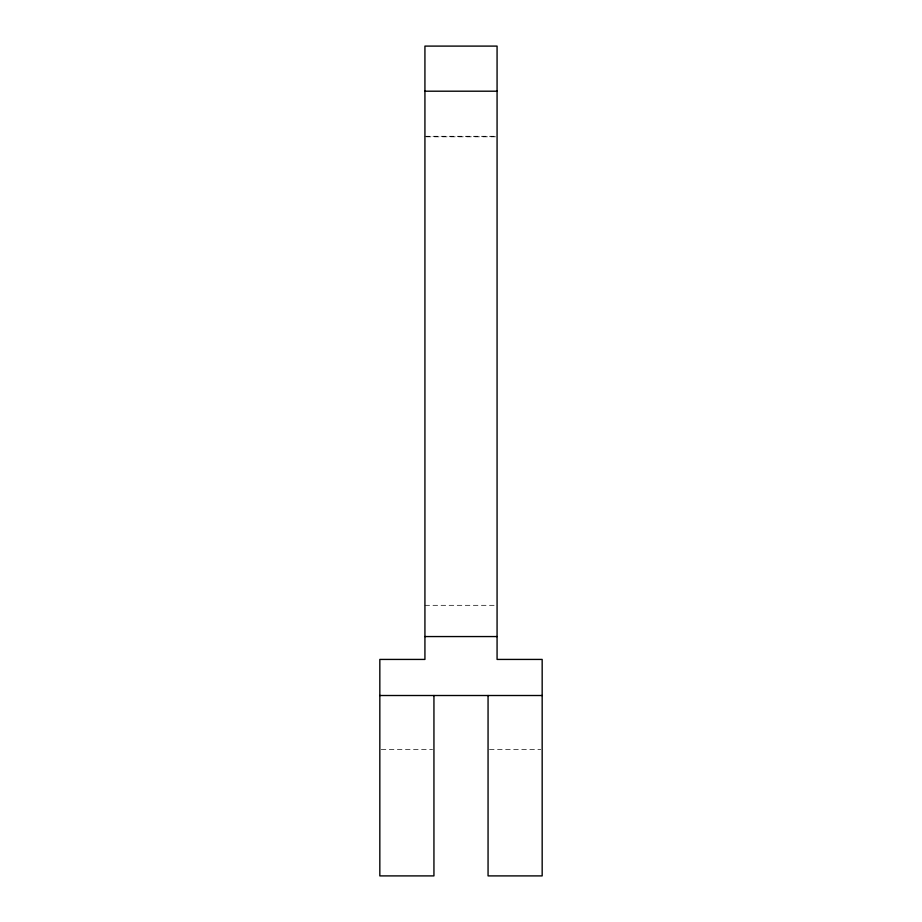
<?xml version="1.0" encoding="UTF-8"?>
<svg xmlns="http://www.w3.org/2000/svg" width="922" height="922" viewBox="0 0 922 922"><rect width="100%" height="100%" fill="white"/><g stroke="black" fill="none" stroke-linecap="round" stroke-linejoin="round"><path stroke-width="0.69" stroke-dasharray="4.61 3.46" d="M424.927 136.295L495.667 136.295M426.333 136.802L495.667 136.802M424.927 605.316L495.667 605.316M381.247 749.621L432.522 749.621M489.478 749.621L540.753 749.621"/><path stroke-width="1.38" d="M424.927 91.197L497.073 91.197M424.927 636.56L497.073 636.56M379.829 695.511L542.171 695.511M488.061 695.511L488.061 875.9L542.171 875.9L542.171 659.426L497.073 659.426L497.073 46.1L424.927 46.1L424.927 659.426L379.829 659.426L379.829 875.9L433.939 875.9L433.939 695.511"/></g></svg>
